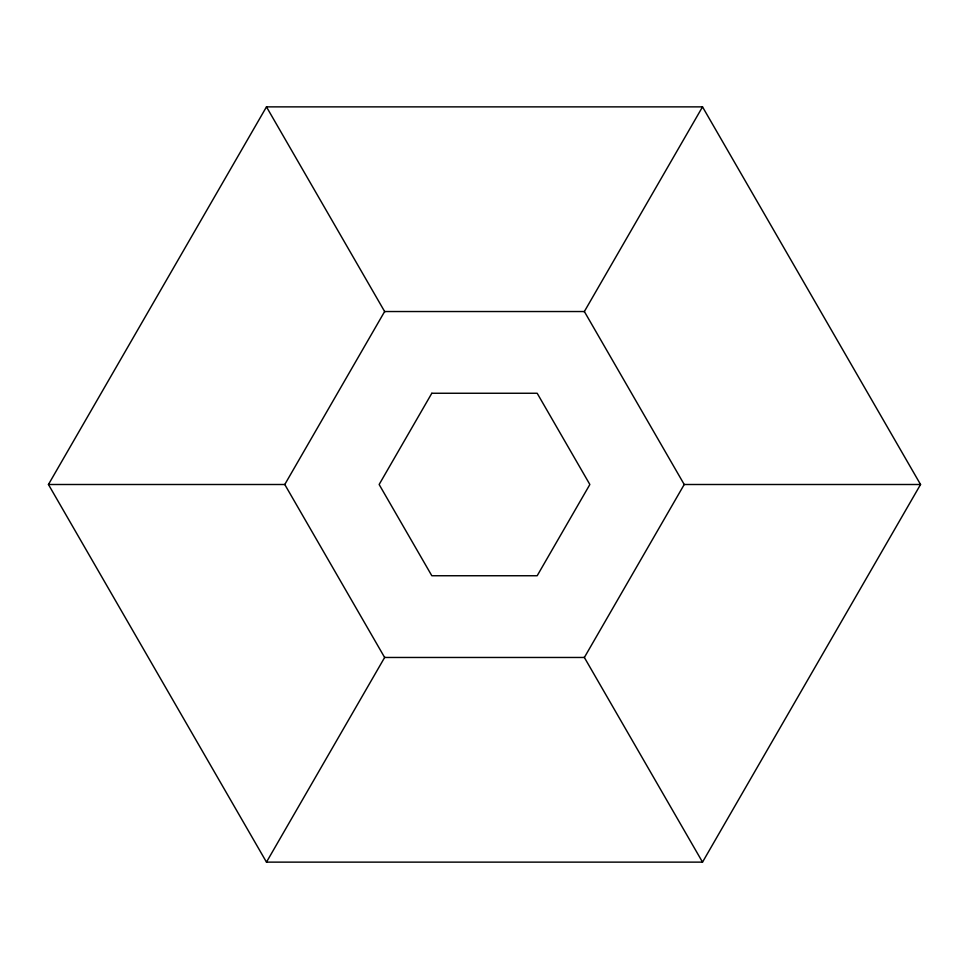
<?xml version="1.0" encoding="UTF-8"?>
<svg xmlns="http://www.w3.org/2000/svg" width="969" height="969" viewBox="0 0 969 969"><rect width="100%" height="100%" fill="white"/><g stroke="black" fill="none" stroke-linecap="round" stroke-linejoin="round"><path stroke-width="1.45" d="M48.45 484.5L266.475 106.869L702.525 106.869L920.55 484.5L702.525 862.131L266.475 862.131L48.45 484.5L285.116 484.5M266.475 862.131L384.814 657.164M584.186 311.836L702.525 106.869M683.884 484.5L920.55 484.5M266.475 106.869L384.814 311.836M584.186 657.164L702.525 862.131M384.632 311.533L284.777 484.5L384.632 657.466L584.368 657.466L684.223 484.5L584.368 311.533L384.632 311.533M431.823 393.257L379.145 484.5L431.823 575.743L537.177 575.743L589.855 484.5L537.177 393.257L431.823 393.257"/></g></svg>
